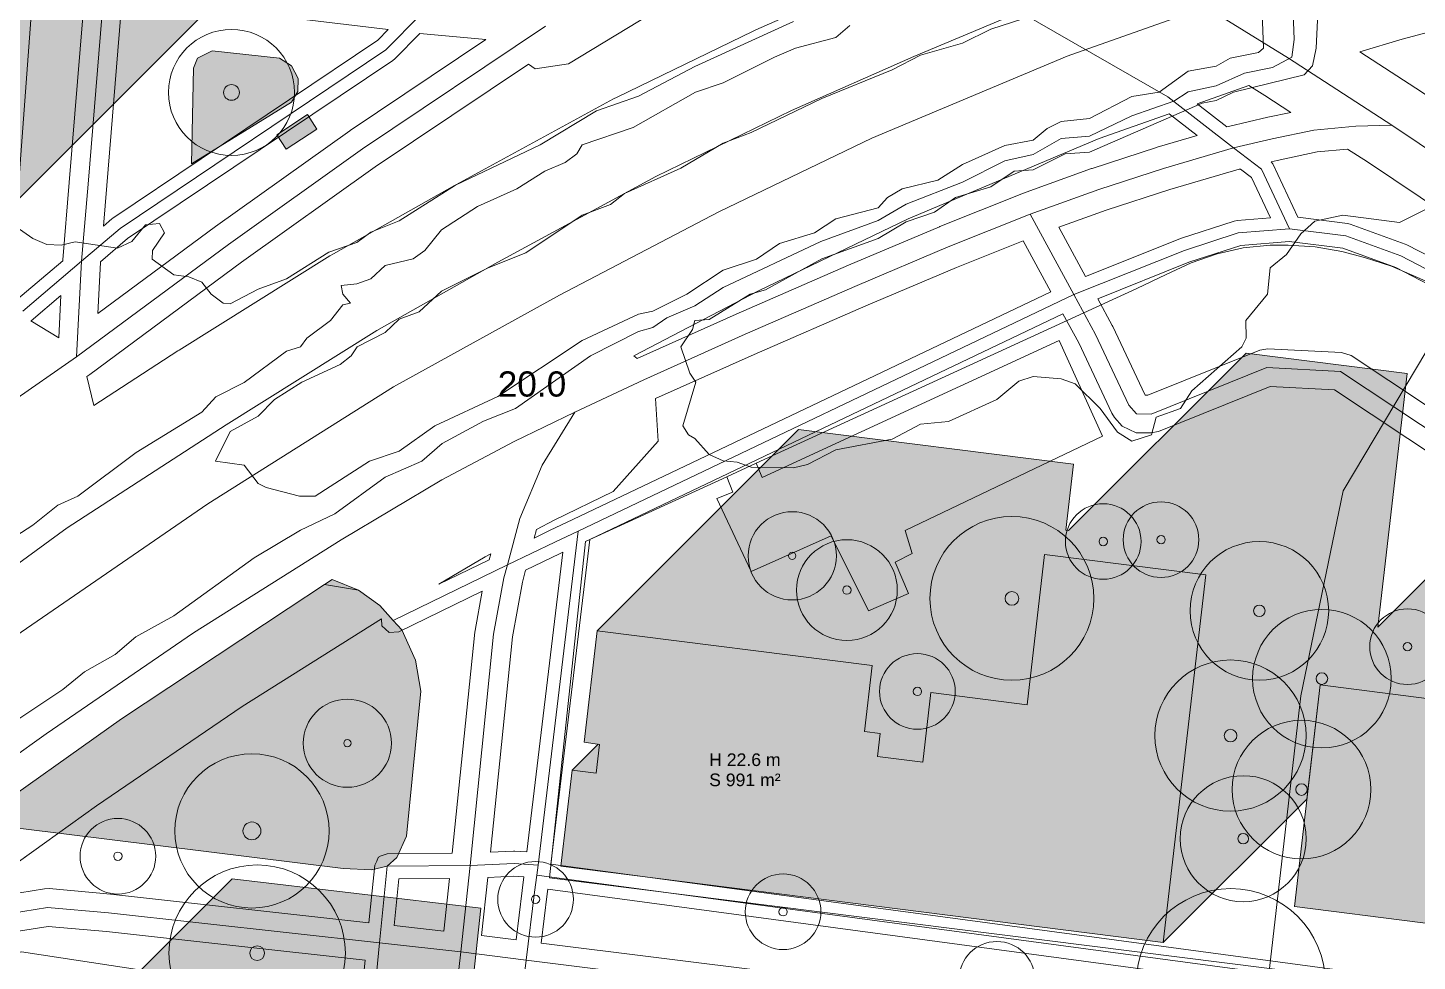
# Model space of a CAD drawing. Header units: metres. Extents: x -8 to 1190, y -11 to 1223.
# Drawn here: x 243.8 to 354, y 772.1 to 846.2 of the extents above; entities that cross this region are included whole.
import ezdxf

# ---------------------------------------------------------------- set-up
doc = ezdxf.new("R2010")
doc.units = ezdxf.units.M
doc.header["$MEASUREMENT"] = 0
for name, color, linetype, lineweight, true_color in [('TPX_BUILDING_AREAS_TEXT', 7, 'CONTINUOUS', 0, 0x000000), ('TPX_BUILDING_HEIGHTS_TEXT', 7, 'CONTINUOUS', 0, 0x000000), ('TPX_BUILDINGS', 7, 'CONTINUOUS', 0, 0x000000), ('TPX_BUILDINGS_HATCH', 7, 'CONTINUOUS', 0, 0xf0f0f0), ('TPX_BUILDINGS_SHADOWS_HATCH', 7, 'CONTINUOUS', 0, 0x000000), ('TPX_BUILDINGS_SHADOWS_OUTLINES', 7, 'CONTINUOUS', 0, 0x000000), ('TPX_CADASTRES', 7, 'CONTINUOUS', 0, 0x646464), ('TPX_CONTOUR_LINES_5M', 7, 'CONTINUOUS', 0, 0x969696), ('TPX_CONTOUR_LINES_5M_TEXT', 7, 'CONTINUOUS', 0, 0x000000), ('TPX_ROADS_AXES', 7, 'CONTINUOUS', 0, 0x323232), ('TPX_ROADS_CONTOURS', 7, 'CONTINUOUS', 0, 0x646464), ('TPX_VEGETATION_GREEN_SPACES', 7, 'CONTINUOUS', 0, 0x58ba48), ('TPX_VEGETATION_GREEN_SPACES_HATCH', 7, 'CONTINUOUS', 0, 0x58ba48), ('TPX_VEGETATION_TREES_INDIVIDUAL', 7, 'CONTINUOUS', 0, 0x136734)]:
    doc.layers.add(name, color=color, linetype=linetype, lineweight=lineweight, true_color=true_color)
doc.styles.add('TPX_TEXTE', font='arial.ttf')

# ---------------------------------------------------------------- blocks, each defined once
blk = doc.blocks.new('TREETR006_CR070')
at = {"layer": 'TPX_VEGETATION_TREES_INDIVIDUAL'}
for radius in [7, 0.5833333333333334]:
    blk.add_circle((0, 0, 0.0361), radius, dxfattribs=at)
blk = doc.blocks.new('TREETR003_CR030')
at = {"layer": 'TPX_VEGETATION_TREES_INDIVIDUAL'}
for radius in [3, 0.3333333333333333]:
    blk.add_circle((0, 0, 0.0361), radius, dxfattribs=at)
blk = doc.blocks.new('TREETR005_CR065')
at = {"layer": 'TPX_VEGETATION_TREES_INDIVIDUAL'}
for radius in [6.5, 0.5416666666666666]:
    blk.add_circle((0, 0, 0.0361), radius, dxfattribs=at)
blk = doc.blocks.new('TREETR003_CR035')
at = {"layer": 'TPX_VEGETATION_TREES_INDIVIDUAL'}
for radius in [3.5, 0.2916666666666667]:
    blk.add_circle((0, 0, 0.0361), radius, dxfattribs=at)
blk = doc.blocks.new('TREETR005_CR060')
at = {"layer": 'TPX_VEGETATION_TREES_INDIVIDUAL'}
for radius in [6, 0.5]:
    blk.add_circle((0, 0, 0.0361), radius, dxfattribs=at)
blk = doc.blocks.new('TREETR005_CR055')
at = {"layer": 'TPX_VEGETATION_TREES_INDIVIDUAL'}
for radius in [5.5, 0.4583333333333333]:
    blk.add_circle((0, 0, 0.0361), radius, dxfattribs=at)
blk = doc.blocks.new('TREETR006_CR075')
at = {"layer": 'TPX_VEGETATION_TREES_INDIVIDUAL'}
for radius in [7.5, 0.625]:
    blk.add_circle((0, 0, 0.0361), radius, dxfattribs=at)
blk = doc.blocks.new('TREETR003_CR040')
at = {"layer": 'TPX_VEGETATION_TREES_INDIVIDUAL'}
for radius in [4, 0.3333333333333333]:
    blk.add_circle((0, 0, 0.0361), radius, dxfattribs=at)
blk = doc.blocks.new('TREETR006_CR050')
at = {"layer": 'TPX_VEGETATION_TREES_INDIVIDUAL'}
for radius in [5, 0.625]:
    blk.add_circle((0, 0, 0.0361), radius, dxfattribs=at)
blk = doc.blocks.new('TREETR007_CR061')
at = {"layer": 'TPX_VEGETATION_TREES_INDIVIDUAL'}
for radius in [6.12, 0.7083333333333334]:
    blk.add_circle((0, 0, 0.0361), radius, dxfattribs=at)
blk = doc.blocks.new('TREETR004_CR050')
at = {"layer": 'TPX_VEGETATION_TREES_INDIVIDUAL'}
for radius in [5, 0.4166666666666667]:
    blk.add_circle((0, 0, 0.0361), radius, dxfattribs=at)

msp = doc.modelspace()

# ---------------------------------------------------------------- hatches: boundary and pattern name
at = {"layer": 'TPX_BUILDINGS_HATCH'}
msp.add_hatch(color=256, dxfattribs=at).paths.add_polyline_path([(286.9523906223476, 787.2898888266645), (286.0657195560634, 779.6586956656538), (333.84852404519916, 773.5964941657148), (337.22061724588275, 802.7798552191816), (324.43200869485736, 804.4015392935835), (323.04305167123675, 792.4747872031294), (315.40945525094867, 793.4479355490766), (314.7692346088588, 787.9116148627363), (311.1730422489345, 788.3754162467085), (311.3832873813808, 790.1855892813765), (310.14120669290423, 790.3414749777876), (310.74782175943255, 795.5821909583174), (288.9402083866298, 798.3567137396894), (287.91308207437396, 789.495655504521), (289.13069338724017, 789.3339962637983), (288.8683013431728, 787.0512423194014), (286.9523906223476, 787.2898888266645)])
h = msp.add_hatch(color=256, dxfattribs=at)
h.paths.add_polyline_path([(346.29689497873187, 794.0458845770918), (344.25010676309466, 776.4750771201216), (374.17300410196185, 772.657050577458), (374.37073512002826, 774.3376984274946), (385.00528521463275, 772.9790949500166), (384.3082656376064, 767.0266117728315), (411.47109408304095, 763.5589613593183), (414.2316064350307, 787.3394093192182), (394.65975088998675, 799.3978752768598), (388.4439286701381, 787.4950470603071), (383.70110411569476, 787.5273203528486), (383.9319934360683, 789.4689459479414), (381.7054013721645, 791.9012217200361), (380.34901804849505, 790.7528452551924), (379.13140101358294, 790.914489237126), (377.5510920993984, 790.0585236228071), (364.42167181894183, 791.7378678000532), (346.29689497873187, 794.0458845770918)])
h.paths.add_polyline_path([(391.87686057016253, 779.5821489966474), (397.1458367817104, 788.4539417899214), (403.45194716379046, 784.5671925223432), (398.80062575265765, 776.7271036780439), (396.321264218539, 778.2597441351973), (391.87686057016253, 779.5821489966474)], flags=16)
at = {"layer": 'TPX_BUILDINGS_SHADOWS_HATCH'}
for points in [[(100.23947997018695, 886.5810980475508), (88.12349600717425, 874.4651140845381), (126.63003344461322, 868.9994215643965), (125.15229124948382, 854.8194603598677), (142.61119170114398, 852.8142876303755), (143.29143137857318, 859.3495936072432), (142.035637807101, 859.4907574332319), (142.55853648111224, 864.5391039527021), (241.80190558359027, 853.1312241232954), (240.52173514291644, 840.8159060156904), (241.6801108829677, 840.6863064444624), (240.65896410867572, 830.8140453970991), (239.4898490421474, 830.9526028311811), (239.27905554696918, 828.8891701376997), (270.1796111576259, 859.7897257483564), (270.24161715433, 860.3966984427534), (271.55951971933246, 861.7146010077558), (272.5806760303676, 871.5868630087934), (271.4222907535732, 871.7164635336958), (272.0081185810268, 877.3521237052046), (272.83446783944964, 879.3212160742842), (272.24256606027484, 879.607505289372), (272.70247073099017, 884.0317806876265), (265.0219716541469, 884.9146437323652), (247.57114882394671, 893.6138691580854), (249.6039275638759, 899.3819660819136), (248.0981139652431, 900.0685982382856), (253.95739455148578, 920.2525915778242), (248.82803721353412, 922.4722084677778), (242.1466044895351, 924.5559906638227), (231.178517293185, 926.9488968527876), (227.199531506747, 923.9664778388105), (224.79775900766253, 924.1480984366499), (216.14360136911273, 927.9530596411787), (217.01935763284564, 930.0379995978437), (206.1253118030727, 932.414751497563), (209.04963202401996, 935.3390698111616), (214.3350762836635, 947.9225382483564), (211.83073134347796, 946.0609249747358), (206.0797795765102, 932.3692125952803), (205.83053870126605, 932.4790625250898), (202.7559680454433, 933.149840799626), (177.15871138498187, 907.5525841391645), (216.54934115335345, 898.9587349570356), (223.2307748310268, 896.8749527609907), (228.36013312265277, 894.6553349173628), (239.70443625375628, 889.4824795401655), (261.75328535959125, 878.4911398566328), (268.6625422947109, 875.149295297917), (261.309376668185, 857.6275629675947), (253.55351633951068, 858.571920839604), (229.83703608438373, 861.4833006537519), (214.44466872140765, 863.3772101080976), (172.13460917398334, 868.5785593665205), (176.91823286935687, 905.6872381842695), (172.82435507699847, 906.4363550818525), (173.76116366311908, 912.5177178061567), (150.2360295765102, 917.6492542899214), (146.77121443673968, 914.1844391501509), (170.29634280130267, 909.0529036200605), (168.71443838998675, 898.7837853110395), (147.7845153324306, 902.6222824729048), (144.13378615304828, 898.9715532935224), (168.06702990457416, 894.5921358740889), (166.5918769352138, 885.0386175788008), (163.60545439645648, 885.5860104239546), (154.74515242502093, 876.725708452519), (151.22669596597552, 877.1298069632612), (151.26054186746478, 877.4078335440718), (151.66878504678607, 881.3359541571699), (152.59702010080218, 890.2429632819258), (142.93316073343158, 892.0143227255903), (143.76717276498675, 896.8472418463789), (133.02809615060687, 898.3715672171675), (134.33538527414203, 905.091792551335), (131.91058726236224, 905.590213266667), (129.9934873096645, 905.9821505225264), (130.74740500375628, 909.8570866263472), (128.78482050821185, 910.2573647177778), (127.69194025918841, 911.8983463919722), (122.04817480966449, 912.9283642447554), (124.78275580331683, 926.9784311926924), (127.11921305581927, 939.0134119666182), (114.89784521982074, 941.5170979178511), (98.70510859414935, 925.3243612921797), (110.92646975442767, 922.8206762946211), (108.59002394601703, 910.7856993353926), (123.80285544320941, 908.0092692053877), (124.89573950693011, 906.3682856238447), (126.85831923410296, 905.9680094397627), (125.54663939401507, 899.2262644446455), (127.97142691537738, 898.7278408682905), (126.63651175424457, 891.865546671208), (125.37943262979388, 885.3668188727461), (116.41538710519671, 887.2001204169355), (115.68101973459125, 883.4137634909712), (109.1769599430263, 884.7454437888227), (103.74884314462543, 885.859048334416), (100.23947997018695, 886.5810980475508)], [(304.9208211414516, 814.3373274481855), (288.94021696969867, 798.3567232764326), (310.74782271310687, 795.5822014487348), (310.1412171833217, 790.3414835608564), (311.3832883350551, 790.1855997717939), (311.173052739352, 788.3754257834516), (314.76922507211566, 787.9116263068281), (315.4094447605312, 793.4479374564253), (323.0430421344936, 792.4747996008955), (324.4319991581142, 804.4015402472578), (337.22061819955707, 802.7798657095991), (333.84853548929095, 773.5965075171553), (345.2419766895473, 784.9899477637373), (346.2968844883144, 794.0458864844404), (364.42167277261615, 791.7378782904707), (377.5510892383754, 790.0585341132246), (379.13139624521136, 790.9144987738691), (380.3490142337978, 790.7528557456098), (381.7053946964443, 791.9012293494307), (383.9320001117885, 789.4689535773359), (383.70111555978656, 787.5273308432661), (388.4439219944179, 787.4950575507246), (394.6597413532436, 799.3978809989057), (414.2316112034023, 787.3394179022871), (411.47110457345843, 763.5589718497358), (428.0173921100795, 780.1052603400312), (430.7779044620693, 803.8857082999311), (411.2060489170253, 815.944175211247), (400.3704776279628, 805.1086039221846), (400.47829146310687, 806.0152449286543), (398.25169939920306, 808.447520700749), (396.89531607553363, 807.2991442359053), (395.67769999429584, 807.4607882178389), (394.09739012643695, 806.60482260352), (380.9679698459804, 808.2841677344404), (362.84319300577044, 810.5921835578047), (350.8744229786098, 798.6234144843183), (353.2012300007045, 818.7604689276777), (340.41262240335345, 820.3821530020796), (326.3268279545009, 806.296358553227), (326.121819447726, 806.3220886862837), (326.72843451425433, 811.5628046668135), (304.9208211414516, 814.3373274481855)], [(289.0122174732387, 789.3497156775557), (286.95240015909076, 787.2898983634077), (288.86829276010394, 787.0512547171675), (289.1306819431484, 789.3339876807295), (289.0122174732387, 789.3497156775557)]]:
    msp.add_hatch(color=256, dxfattribs=at).paths.add_polyline_path(points)
h = msp.add_hatch(color=256, dxfattribs=at)
h.paths.add_polyline_path([(210.53753085061908, 733.2451548255049), (203.66770739480853, 726.3753313696943), (211.1421002857387, 725.4565872824751), (219.0602902881801, 724.4813933051191), (218.5569123737514, 719.8979324973188), (219.50412650033832, 719.7875790274702), (219.80796618387103, 722.5518812811933), (222.5925855152309, 722.2073664343916), (222.28875441476703, 719.443053690251), (226.08281035348773, 718.979840723332), (226.96106142923236, 726.793130365666), (230.64140601083636, 726.3376288092695), (229.61577029153705, 717.1777586615644), (233.37721438333392, 716.706855264958), (232.44638152047992, 708.3863472617231), (233.36008353158832, 709.3000492728315), (234.50371165201068, 719.1588282263838), (237.575019787997, 718.7668509162031), (238.20518298074603, 723.7254137671553), (241.6473264209926, 723.2942986167036), (240.55590910837054, 713.8657574332319), (243.73278231546283, 713.4641489661299), (243.9275292865932, 715.1210589087568), (247.22511763498187, 714.7007593787275), (251.48005289956927, 714.1632418311201), (252.31765646860003, 721.3455710089765), (265.0196513645351, 719.7263435996138), (264.0045251362026, 710.9601845419966), (263.2276706211269, 704.286972490605), (273.1271552555263, 714.1864571250044), (273.90400786325336, 720.859666315373), (274.1161403171718, 721.0717987692915), (275.13127798959613, 729.8379606879316), (274.1340541355312, 729.9650864279829), (276.70574755594134, 732.5367788947187), (277.53413958474994, 740.2692923224531), (270.5136632435024, 741.0979971564375), (274.40599436685443, 744.9903273261152), (275.02332301065326, 751.0620731986128), (275.0940341465175, 751.132784334477), (275.65689654275775, 756.3401579535566), (276.18614764139056, 761.2519278205), (276.46899027749896, 761.5347714102827), (277.0223597995937, 766.6363424933515), (278.8608369342983, 768.4748205817305), (279.7042798511684, 776.325956789311), (259.9970206730068, 778.6637892401777), (250.2235736362636, 768.8903431571089), (242.97137923166156, 769.9215778983198), (236.28890509530902, 763.2391056693159), (235.1527308933437, 763.4005417502485), (229.27205367013812, 757.519864527043), (228.5768451206386, 757.6188444769941), (223.32301611825824, 752.3650164282881), (221.72945971414447, 752.588670221623), (220.95225901529193, 751.8114695227705), (217.98131747171283, 752.1974796927534), (216.57898516580462, 751.0613207495771), (204.416816662997, 738.8991522467695), (205.81907458230853, 740.0352511084639), (217.99567122384906, 738.4531683600508), (217.7431973926723, 736.3108429587446), (222.60292239114642, 735.673142877873), (222.12945456430316, 731.7296271002851), (210.53753085061908, 733.2451548255049)])
h.paths.add_polyline_path([(212.87102599069476, 740.8350205100141), (213.27416987344623, 743.9449457800947), (214.72909445688128, 745.5883192694746), (220.20511908456683, 744.8197693503462), (220.40970225259662, 746.3984388983808), (219.87665648385882, 746.468366113957), (220.23500533029437, 749.2570509589277), (222.00074477121234, 751.0427584326826), (227.05186457559466, 750.3236164725386), (227.25600142404437, 751.8676581061445), (226.69591803476214, 751.9427170432173), (227.08955569192767, 754.9468521750532), (228.50591845437884, 756.7537436163984), (234.10897536203265, 755.957623926457), (234.29289336130023, 757.4048418677412), (233.65169520303607, 757.4952950156294), (234.10172743722796, 760.8809570944868), (235.9710149280727, 762.9212278998457), (246.4736957065761, 761.4277891791426), (245.54773516580462, 754.3281798041426), (240.7725762836635, 755.008799997624), (239.91639323160052, 748.4895195639692), (246.5631846897304, 755.1363119757734), (246.5945281498134, 755.3749727881514), (251.9082602970302, 760.6887049353682), (249.3222054950893, 760.9947628653608), (250.16822714731097, 768.8350062048994), (269.8754968158901, 766.4971823371015), (269.0320634357631, 758.646046129521), (268.4786948673427, 753.5444760001265), (267.9494437687099, 748.6327042258345), (267.38658137246966, 743.4253315604292), (266.7692517749965, 737.3535856879316), (254.99099917337298, 738.6815838492475), (248.10432333871722, 731.7949080145918), (246.47834200784564, 731.9985613501631), (239.27924055978656, 724.7994618094526), (237.4646453373134, 725.0266346610151), (238.1898469440639, 731.5032953894697), (237.88548750802875, 731.5439104712568), (238.2076110355556, 734.2214903510176), (234.80995650216937, 734.6420149481855), (229.3288678638637, 729.1609272635542), (228.89332289621234, 729.2148146308027), (229.0220822803676, 730.363102403935), (229.5254697315395, 734.9465632117353), (225.80464262887836, 735.4048161185347), (234.29167933389544, 743.8918518698774), (234.3557338230312, 744.4253563559614), (238.60774798318744, 748.6773695624433), (233.75881762430072, 749.3735012686811), (232.92887396737933, 742.9984965003096), (226.54940409585834, 743.9107107794844), (225.741448353976, 737.7710346854292), (213.22584814950824, 739.5493244803511), (213.37961287423968, 740.7593121207319), (212.87102599069476, 740.8350205100141)], flags=16)
h.paths.add_polyline_path([(245.59828658029437, 722.384779421147), (246.42669386789203, 730.1172899878584), (251.37101359292865, 729.5225748694502), (252.0179652683437, 735.5782761252485), (265.80928606912494, 733.9397463477217), (265.1597814075649, 727.894934145268), (264.3313893787563, 720.1624207175337), (245.59828658029437, 722.384779421147)], flags=16)
at = {"layer": 'TPX_VEGETATION_GREEN_SPACES_HATCH'}
for points in [[(256.9232978336513, 843.0033840811811), (256.7581548206508, 835.4157585776411), (264.6891326420009, 840.3007845557295), (265.1959723941982, 841.1452498114668), (265.2148894779384, 842.1968598044477), (264.70456309244037, 843.192716089543), (263.7365235798061, 843.7929625189863), (258.40725703164935, 844.3774428046308), (257.23696799203753, 843.7907910025679), (256.9232978336513, 843.0033840811811)], [(265.9720448963344, 839.314500299748), (263.54200453683734, 837.7173514044844), (264.2754582874477, 836.5784887946211), (266.7080697529018, 838.1647371924482), (265.9720448963344, 839.314500299748)], [(251.21905894204974, 791.3606075919233), (239.56394286081195, 783.1004109061323), (268.78715033456683, 779.4737524664961), (271.03275771066546, 779.3703808463179), (272.29134268686175, 779.6556524909101), (273.0590819828212, 780.3430027640425), (273.8126716129482, 782.0396446860395), (274.9525823108852, 793.5624289191328), (274.5287379734218, 796.0170712149702), (273.44559855386615, 798.4198126471601), (272.76132960245013, 799.1675238288008), (271.69224448129535, 800.3423151648603), (270.01413245126605, 801.5806240714155), (267.92422480508685, 802.4111380255781), (267.31199068948627, 802.0136141455732), (264.4255542270839, 800.1247324622236), (251.21905894204974, 791.3606075919233)], [(251.21905894204974, 791.3606075919233), (239.56394286081195, 783.1004109061323), (268.78715033456683, 779.4737524664961), (271.03275771066546, 779.3703808463179), (272.29134268686175, 779.6556524909101), (273.0590819828212, 780.3430027640425), (273.8126716129482, 782.0396446860395), (274.9525823108852, 793.5624289191328), (274.5287379734218, 796.0170712149702), (273.44559855386615, 798.4198126471601), (272.76132960245013, 799.1675238288008), (271.69224448129535, 800.3423151648603), (270.01413245126605, 801.5806240714155), (267.31199068948627, 802.0136141455732), (264.4255542270839, 800.1247324622236), (251.21905894204974, 791.3606075919233)]]:
    msp.add_hatch(color=256, dxfattribs=at).paths.add_polyline_path(points)

# ---------------------------------------------------------------- linework, layer by layer
at = {"layer": 'TPX_BUILDINGS', "elevation": 0.042100000000000005}
for points in [[(286.9523906223476, 787.2898888266645), (286.0657195560634, 779.6586956656538), (333.84852404519916, 773.5964941657148), (337.22061724588275, 802.7798552191816), (324.43200869485736, 804.4015392935835), (323.04305167123675, 792.4747872031294), (315.40945525094867, 793.4479355490766), (314.7692346088588, 787.9116148627363), (311.1730422489345, 788.3754162467085), (311.3832873813808, 790.1855892813765), (310.14120669290423, 790.3414749777876), (310.74782175943255, 795.5821909583174), (288.9402083866298, 798.3567137396894), (287.91308207437396, 789.495655504521), (289.13069338724017, 789.3339962637983), (288.8683013431728, 787.0512423194014)], [(346.29689497873187, 794.0458845770918), (344.25010676309466, 776.4750771201216), (374.17300410196185, 772.657050577458), (374.37073512002826, 774.3376984274946), (385.00528521463275, 772.9790949500166), (384.3082656376064, 767.0266117728315), (411.47109408304095, 763.5589613593183), (414.2316064350307, 787.3394093192182), (394.65975088998675, 799.3978752768598), (388.4439286701381, 787.4950470603071), (383.70110411569476, 787.5273203528486), (383.9319934360683, 789.4689459479414), (381.7054013721645, 791.9012217200361), (380.34901804849505, 790.7528452551924), (379.13140101358294, 790.914489237126), (377.5510920993984, 790.0585236228071), (364.42167181894183, 791.7378678000532)]]:
    msp.add_lwpolyline(points, close=True, dxfattribs=at)
at = {"layer": 'TPX_BUILDINGS_SHADOWS_OUTLINES', "elevation": 0.0391}
for points in [[(239.27905554696918, 828.8891701376997), (270.1796111576259, 859.7897257483564), (270.24161715433, 860.3966984427534), (271.55951971933246, 861.7146010077558), (272.5806760303676, 871.5868630087934), (271.4222907535732, 871.7164635336958), (272.0081185810268, 877.3521237052046), (272.83446783944964, 879.3212160742842), (272.24256606027484, 879.607505289372), (272.70247073099017, 884.0317806876265), (265.0219716541469, 884.9146437323652), (247.57114882394671, 893.6138691580854), (249.6039275638759, 899.3819660819136), (248.0981139652431, 900.0685982382856), (253.95739455148578, 920.2525915778242), (248.82803721353412, 922.4722084677778), (242.1466044895351, 924.5559906638227)], [(362.84319300577044, 810.5921835578047), (350.8744229786098, 798.6234144843183), (353.2012300007045, 818.7604689276777), (340.41262240335345, 820.3821530020796), (326.3268279545009, 806.296358553227), (326.121819447726, 806.3220886862837), (326.72843451425433, 811.5628046668135), (304.9208211414516, 814.3373274481855), (288.94021696969867, 798.3567232764326), (310.74782271310687, 795.5822014487348), (310.1412171833217, 790.3414835608564), (311.3832883350551, 790.1855997717939), (311.173052739352, 788.3754257834516), (314.76922507211566, 787.9116263068281), (315.4094447605312, 793.4479374564253), (323.0430421344936, 792.4747996008955), (324.4319991581142, 804.4015402472578), (337.22061819955707, 802.7798657095991), (333.84853548929095, 773.5965075171553), (345.2419766895473, 784.9899477637373), (346.2968844883144, 794.0458864844404), (364.42167277261615, 791.7378782904707)], [(278.8608369342983, 768.4748205817305), (279.7042798511684, 776.325956789311), (259.9970206730068, 778.6637892401777), (250.2235736362636, 768.8903431571089)]]:
    msp.add_lwpolyline(points, dxfattribs=at)
msp.add_lwpolyline([(289.0122174732387, 789.3497156775557), (286.95240015909076, 787.2898983634077), (288.86829276010394, 787.0512547171675), (289.1306819431484, 789.3339876807295)], close=True, dxfattribs=at)
at = {"layer": 'TPX_CADASTRES', "elevation": 0.024099999999999996}
msp.add_lwpolyline([(355.0446938984096, 825.9406542456709), (351.94786639139056, 827.2755617774092), (349.8174390308559, 827.9822001135908), (348.02215952798724, 828.4453501380049), (345.89927668496966, 828.8151135123335), (343.7529277317226, 828.9683279669844), (342.31824965402484, 828.9481577551924), (340.18006129190326, 828.737240282353), (338.12692637369037, 828.2545332587324), (336.07407946512103, 827.548594919499), (334.0711125843227, 826.6262716925703), (331.7400063984096, 825.5230879462324), (317.52961153909564, 818.9913582480513), (301.56712336465716, 811.6542677558027), (302.02970976755023, 810.5049395239912), (325.58853716775775, 821.3794130957685), (329.02279467508197, 813.7829918540083), (313.36503882333636, 806.3037485755049), (313.93878073617816, 804.4765057242475), (312.5832547657192, 803.7810883200727), (313.6419076435268, 801.3043751395307), (310.45755476877093, 799.9433741248213), (307.5012015812099, 805.8836197531782), (301.15761084482074, 803.0589956915937), (298.4296464435756, 808.8367142356001), (299.6963119022548, 809.3434538519941), (299.2307939045131, 810.5803084052168), (288.00734991952777, 805.4214787161909), (285.16870303079486, 778.73457285529), (342.2896241657436, 771.5424074805342), (344.74972338601947, 793.1861881888472), (348.1284751407802, 809.4623284018598), (357.21462531015277, 824.7144837058149)], dxfattribs=at)
for points in [[(344.74972338601947, 793.1861881888472), (342.2896241657436, 771.5424074805342), (412.34994788095355, 762.7208695090376), (415.1844510547817, 787.6594481146894), (357.21462531015277, 824.7144837058149), (348.1284751407802, 809.4623284018598)], [(299.6963119022548, 809.3434538519941), (298.4296464435756, 808.8367142356001), (301.15761084482074, 803.0589956915937), (307.5012015812099, 805.8836197531782), (310.45755476877093, 799.9433741248213), (313.6419076435268, 801.3043751395307), (312.5832547657192, 803.7810883200727), (313.93878073617816, 804.4765057242475), (313.36503882333636, 806.3037485755049), (329.02279467508197, 813.7829918540083), (325.58853716775775, 821.3794130957685), (302.02970976755023, 810.5049395239912), (301.56712336465716, 811.6542677558027), (299.2307939045131, 810.5803084052168)]]:
    msp.add_lwpolyline(points, close=True, dxfattribs=at)
at = {"layer": 'TPX_CONTOUR_LINES_5M', "elevation": 0.04810000000000001}
for points in [[(240.82462728093378, 789.8743119142018), (246.56883943243884, 793.6882440308109), (248.2745512172114, 795.0825141128153), (250.70880803349428, 796.476784194354), (252.34829868143424, 797.8710542758927), (255.35233101481572, 799.5371905509382), (261.7464548598509, 804.145269643981), (265.40997206117027, 806.3436470590532), (268.12379994243383, 807.6309448480606), (272.1150660922285, 810.5316860126331), (275.0372098495718, 811.813755093608), (276.6506646471098, 813.2080251751468), (279.9376757950522, 814.9808161589317), (282.4666344311554, 815.9965653386898), (288.41763756773435, 820.1793755837716), (292.2303481854033, 822.0919680390507), (293.3478638571687, 822.4213045933284), (294.46537952893414, 823.1746598351747), (296.70041087269783, 824.1418646345846), (298.9354422164615, 825.5887142582797), (306.6852857598569, 829.242131115403), (311.22811460657977, 830.9192411466502), (313.46314595034346, 832.2023823242635), (317.933208637638, 833.9640236897394), (321.28575565316714, 835.6449991720729), (323.520786996698, 836.1601141365245), (325.7558183404617, 837.4132637558505), (327.99084968399256, 837.5975393461995), (331.3433966995217, 839.2277128933929), (334.6959437150508, 840.3966905996203), (335.8134593870491, 841.1165387011133), (338.04849073057994, 841.5961665324867), (340.28352207434364, 842.6009237435646), (342.5185534178745, 843.0593703542836), (344.0432296951767, 843.8819669736549), (344.2253921525553, 845.2762370551936), (344.14831378730014, 847.3676421777345)], [(304.5230205755215, 846.7215374871157), (296.70041087269783, 843.1272746706381), (292.2303481854033, 840.7884222897701), (288.87780116987415, 839.6121266139671), (284.417505443329, 836.9106165650301), (277.70264445152134, 833.7081072190776), (273.23258176399395, 830.8965127756819), (270.9975504204631, 829.999610600993), (269.88003474869765, 829.1624136934988), (267.64500340493396, 828.3875839756802), (264.29245638940483, 826.2837639423087), (262.05742504564114, 825.4658199059777), (259.8223937021103, 824.3056118660606), (259.2795880297199, 824.3621858293191), (258.33528849552386, 825.0593208698556), (257.5873623583466, 826.0294028036296), (256.5425925264135, 826.45359095186), (255.35233101481572, 826.5908416518942), (253.6484383768402, 827.8478610333987), (253.67570488294587, 828.5449960744008), (254.62696067639627, 829.9392661559395), (254.23481534281746, 830.6723216846585), (253.11729967105202, 830.5767970886081), (252.01889418857172, 829.242131115403), (250.88226832728833, 828.7128747822717), (247.5297213117592, 829.2217394928448), (246.41220563999377, 828.9635241567157), (245.29468996822834, 829.0140277841128), (244.17717429623008, 829.4920062110759), (241.51200284366496, 831.3335362379439)], [(323.520786996698, 847.1880732304417), (320.1682399811689, 846.1014040177688), (317.933208637638, 844.9903926728293), (314.5806616221089, 844.0244882712141), (312.3456302783452, 842.8714586412534), (306.7580519192852, 840.6084942254238), (301.1704735599924, 837.8896280811168), (298.9354422164615, 837.041645356454), (295.5828952009324, 835.0717820227146), (291.112832513405, 833.0453503942117), (289.9953168416396, 832.1797363287769), (287.7602854978759, 831.3390038507059), (283.2902228105813, 828.3406157339923), (280.2843683366664, 827.1507259928621), (276.5851287795231, 825.3138011614792), (274.8140153058339, 823.6650507883169), (273.23258176399395, 823.0729757258669), (272.1150660922285, 822.0277961697429), (269.91344383428805, 820.8765106247738), (269.4369168081321, 820.1793755837716), (268.5621977120172, 819.4822405432351), (265.5221092454158, 818.0879704612307), (263.34899067203514, 816.693700379692), (262.05742504564114, 815.3857522336766), (259.8223937021103, 814.1671561333351), (258.6604717534501, 811.813755093608), (260.9399093738757, 811.4889872465283), (262.05742504564114, 810.030243461486), (262.6730247901287, 809.7223499710672), (265.33531934116036, 809.025214930065), (266.5773416245356, 809.025214930065), (270.8738351818174, 811.813755093608), (273.23258176399395, 812.604507880751), (276.06379046756774, 814.6022952571511), (281.05519146705046, 816.9365205997601), (287.7602854978759, 821.3892233404331), (292.2303481854033, 823.4757460914552), (293.3478638571687, 823.7094055470079), (296.0492417814676, 825.0593208698556), (298.9354422164615, 826.9767834432423), (301.5842120181769, 827.8478610333987), (303.4055049037561, 829.0898358384147), (306.17056526220404, 829.9392661559395), (307.87556759105064, 831.048130015377), (311.22811460657977, 831.9269966604188), (311.9834303196985, 832.7278063194826), (313.1460794734303, 833.4249413604848), (315.9638202050701, 834.122076401487), (317.933208637638, 835.3511637873016), (321.28575565316714, 836.8664933973923), (323.520786996698, 837.2997515355237), (324.63830266869627, 838.2253244491294), (325.7558183404617, 838.7667679544538), (327.99084968399256, 839.0007517118938), (331.3433966995217, 840.7488486659713), (333.5137074319646, 841.0934268101119), (335.8134593870491, 842.7542791282758), (338.04849073057994, 843.1600791108795), (339.1660064025782, 843.7888542641886), (341.40103774610907, 844.2410462480038), (341.7957290627528, 844.5791020141914), (341.6932184814941, 847.3676421777345)], [(354.8112258082256, 831.8551847981289), (352.5761944644619, 830.7443733229302), (348.1061317771673, 831.3341238368303), (345.8711004334036, 830.8727951063775), (344.7535847616382, 829.849505554419), (343.63606908987276, 828.2062967629172), (342.3215711149387, 827.1507259928621), (342.10765033052303, 825.0593208698556), (340.4046813226305, 822.9679157473147), (340.4309408911504, 821.573645665776), (340.0774832800962, 820.8765106247738), (336.11440459731966, 817.3908354202285), (335.2212479370646, 815.9965653386898), (333.29831865476444, 815.2994302976876), (332.9193896795623, 813.9051602161489), (331.3433966995217, 813.4043515492231), (330.22588102775626, 814.1034224890172), (328.8389931325801, 815.9965653386898), (326.87333401222713, 817.9473004960455), (325.7558183404617, 818.3347581797279), (323.520786996698, 818.523109965492), (322.4032713249326, 818.166558986064), (320.6386767080985, 816.693700379692), (316.81569296563976, 814.9622603324242), (314.5806616221089, 814.7403905405663), (312.3456302783452, 813.5700821466744), (307.87556759105064, 812.7097184392624), (305.64053624728695, 811.541896104347), (304.5230205755215, 811.2756295255385), (301.1704735599924, 811.3214413938113), (300.05295788822696, 811.7249122480862), (298.9354422164615, 811.830368838273), (297.81792654446326, 812.3425673153251), (296.70041087269783, 813.6043546488509), (296.18300791294314, 813.9051602161489), (295.7339685088955, 814.6022952571511), (296.7675976550672, 818.0879704612307), (296.2878671612125, 818.7851055022329), (295.5849181150552, 820.8765106247738), (296.51505404524505, 822.2707807063125), (296.67903557419777, 822.9679157473147), (297.81792654446326, 823.0572127336636), (301.07296445639804, 825.0593208698556), (302.2879892317578, 825.4086305308156), (306.7580519192852, 827.8742252280936), (311.22811460657977, 829.4968293425627), (313.46314595034346, 830.8065878474154), (315.6981772938743, 831.5838059140369), (317.38044197531417, 832.7278063194826), (320.1682399811689, 833.579691552557), (322.01853365264833, 834.8192114420235), (323.520786996698, 834.9422315144911), (326.07880999101326, 836.2134815240279), (327.99084968399256, 836.3358612782322), (336.9309750588145, 840.2224507639185), (338.04849073057994, 840.4378687189892), (339.4310398607049, 841.0934268101119), (345.0352701714728, 842.4876968916506), (345.6825852554757, 843.1848319326527), (345.9806964325253, 844.5791020141914), (346.12364035472274, 847.3676421777345)], [(308.99308326281607, 846.3975473339669), (307.87556759105064, 845.4362053391524), (304.68035740894265, 844.5791020141914), (303.0166708610486, 843.8819669736549), (298.9354422164615, 841.8411539550871), (296.7324270394165, 841.0934268101119), (291.806913733948, 838.3048866465688), (287.7602854978759, 836.9108163374476), (287.3257340346463, 836.2134815240279), (286.3954953085631, 835.5163464830257), (284.7877805251628, 834.8192114420235), (282.57051863870583, 833.4249413604848), (279.443006467307, 832.0306712789461), (276.5851287795231, 830.174780506175), (275.2779041621834, 828.5449960744008), (274.3500974359922, 827.8783921049908), (272.1150660922285, 827.3546227626503), (270.9975504204631, 826.2856658766977), (269.88003474869765, 825.885927756317), (268.648349882802, 825.7564559108578), (268.7625190766994, 825.0549586052075), (269.37582600628957, 824.3621858293191), (268.7625190766994, 824.214828632772), (267.7960617034696, 822.9679157473147), (265.92030521132983, 821.573645665776), (265.4220207578037, 820.8765106247738), (264.29245638940483, 820.5529014528729), (260.9399093738757, 818.0537521410733), (258.704878030112, 816.9113066704012), (257.5873623583466, 815.7024160483852), (252.38384259562008, 812.5108901341446), (247.74668043269776, 809.025214930065), (246.14820872317068, 808.3280798890628), (244.17717429623008, 806.7225586199202), (241.94214295269921, 805.2707224921323)]]:
    msp.add_lwpolyline(points, dxfattribs=at)
at = {"layer": 'TPX_ROADS_AXES', "elevation": 0.030099999999999995}
for points in [[(243.38389391824603, 823.7122769034468), (248.04517359659076, 827.6766895926557), (251.09243674203753, 830.2709040320478), (272.1824130527675, 844.4497151053511), (274.94519133493304, 847.2645373023115), (278.18545050546527, 850.5371689475141), (279.71764178201556, 852.2908339179121), (280.5132350437343, 853.8823122656904), (281.57326025888324, 873.3377051032148), (281.8177422992885, 875.9154209769331), (282.7185573093593, 880.6386427558027), (283.36295695230365, 883.9665712988935), (283.563095998019, 889.2149967825972), (283.69830794259906, 893.2053408301435), (283.9723567478359, 897.6656946814619), (284.17135806009173, 900.2902226126753)], [(232.21202654764056, 897.0135073340498), (281.57326025888324, 873.3377051032148), (284.68606467172503, 871.7472843802534), (289.1034898273647, 868.7499394095503), (291.39566607400775, 867.2076592124067), (300.2386855594814, 861.2149014151655), (304.55142874643207, 858.2964415228926), (308.82126803323627, 855.4138941443525), (314.9063815586269, 851.843215433415), (334.2110070697963, 840.7342323935591), (339.41432566568255, 836.6679491675459), (341.6450824253261, 834.9846157706343), (343.8612288944423, 830.259945360478)], [(207.7906121723354, 770.9249491370283), (218.81291575357318, 779.7147946036421), (230.29874987527728, 788.5103954947554), (243.24129958078265, 798.2478842413984), (258.0622472278774, 808.4168247855268), (272.79864878579974, 817.7028278983198), (285.9482058994472, 824.9921698248945), (298.59826750680804, 831.5883955634199), (310.7264966480434, 837.4402060187422), (326.23761935159564, 843.9516796744429), (338.6562003605068, 848.3530630744062), (350.86501021310687, 852.0375857031904), (362.16318602487445, 855.0931267417036), (387.95872301980853, 860.8540062583052), (398.4582223407924, 863.1343931830488), (416.31960005685687, 866.5065006888472), (428.12969107553363, 868.2674803412519), (436.4589194767177, 869.1270441687666), (451.3686618320644, 870.5949024832807), (465.02063078805804, 871.6280789053999), (478.229262303561, 872.7523493445478)], [(313.0720595829189, 863.0904287970625), (325.0789823047817, 855.4733023322187), (330.3645743839443, 852.1168465293013), (331.2948550693691, 851.5307173407637), (343.7773293964565, 843.7956070578657), (351.9867562763393, 838.4819960272871)], [(357.4062833301723, 858.2520374930464), (350.06201929971576, 856.2094463980757), (340.56540198251605, 853.5097126639448), (330.6376637928188, 850.3746199286543), (320.94580740854144, 846.8233713782392), (314.0595645420253, 843.9337296164595), (304.37166590616107, 839.6354717887007), (293.59315771982074, 834.4126391089521), (281.06232733651996, 827.6028866446577), (271.4601754657924, 822.1741823828779), (259.5007295124233, 814.6937069571577), (246.88983530923724, 806.5072998679243), (231.8251409046352, 795.5099310553633), (218.66325659677386, 785.7897896445356), (207.47828955575824, 776.9961084998213), (199.099979352206, 770.2105736411177)], [(249.90760416910052, 850.3016161597334), (248.56292719766498, 833.8055023825727), (248.04517359659076, 827.6766895926557), (247.6525401584804, 820.1044678366743)], [(284.8479966633022, 846.3431601203047), (270.33079523965716, 836.602492777165), (259.6954507343471, 829.0199846900068), (247.6525401584804, 820.1044678366743)], [(287.16783518716693, 815.694310633), (292.63799853250384, 818.2730135596357), (300.68002600595355, 821.8839525855146), (309.5655631534755, 825.7513451254927), (316.7819623462856, 828.8108906424604), (323.28781409189105, 831.4152092612348), (328.7473954670131, 833.381566492375), (333.8643331043422, 835.0484919226728), (339.41432566568255, 836.6679491675459), (342.49724669381976, 837.3949446356855), (345.793902348727, 838.0917944586836), (349.13717837259173, 838.4083943045698), (351.9867562763393, 838.4819960272871)], [(351.9867562763393, 838.4819960272871), (393.1074323169887, 810.8727039969526), (415.24876875802875, 796.2787184393965), (423.5886907093227, 790.7772917426191)], [(323.28781409189105, 831.4152092612348), (326.76469130441546, 825.0316128409468), (328.48318571969867, 821.8696331656538), (331.1217212192714, 816.2664551413618), (331.72532458230853, 815.5687689459883), (332.9013614170253, 815.546906915959), (342.0692471973598, 819.2392677939497), (347.9171590320766, 818.9382404959761), (362.8088073246181, 809.0555672324263), (375.7235335819423, 801.203777757939), (380.63783640787005, 798.691866365727), (382.65410036966205, 798.2467636740766), (385.04041857644916, 798.9706015265547), (386.8990506641567, 802.29720541602), (388.97148985788226, 804.753654924687), (393.1074323169887, 810.8727039969526)], [(282.92170901224017, 768.8945955908857), (283.321903180331, 772.1994576132856), (283.9848393909633, 777.603041139897), (284.1566905491054, 778.9553789771162), (284.2536124698818, 779.7492127097212), (287.43712420389056, 806.2644114173017), (326.76469130441546, 825.0316128409468), (335.52902502939105, 828.5367483771406), (339.7912816517055, 829.9215817130171), (343.8612288944423, 830.259945360478), (348.32609267160296, 829.6903137839399), (352.70467753335834, 828.0992149985395), (356.72466177865863, 826.0208029425703), (388.97148985788226, 804.753654924687), (414.1083440296352, 790.1986469901167), (415.41255183145404, 788.7571148551069), (416.0087108127773, 787.6894468939863), (416.2747306339443, 786.4518665946089)], [(247.6525401584804, 820.1044678366743), (242.33596129342914, 816.3997921622358)], [(158.44743723794818, 725.1486658728682), (166.3720054142177, 729.7328581488691), (173.76484579965472, 734.4908699668013), (182.2007045261562, 740.2658018744551), (189.25685877725482, 745.6118569052778), (201.54433054849505, 755.8276800788008), (209.31140704080462, 762.5036101019941), (220.76371188089252, 772.0622610724531), (233.68618388101459, 781.921569315251), (245.22198195382953, 790.1766352332197), (256.9336318485439, 798.1970181143843), (268.6342458240688, 805.5704207099043), (276.6287240497768, 810.332340685185), (282.3703555576503, 813.3662914908491), (287.16783518716693, 815.694310633)], [(278.1209582798183, 772.8602242148481), (278.8566417209804, 779.707847086247), (280.7296485416591, 798.0891537345015), (281.54582304880023, 802.5507645285688), (281.82182593271136, 803.5709404624067), (282.8179339878261, 807.2694801962934), (284.5851382724941, 811.4950632727705), (287.16783518716693, 815.694310633)], [(287.43712420389056, 806.2644114173017), (285.5855416767299, 805.3905253089033), (281.82182593271136, 803.5709404624067), (272.76132960245013, 799.1675238288008)], [(262.8827018253505, 701.6970629370771), (263.82246489450336, 703.1154017127119), (271.0228557102382, 767.6192516959272), (271.2743358127773, 769.4736656821333), (271.68475718423724, 773.5749306357466), (272.29134268686175, 779.6556524909101)], [(284.2536124698818, 779.7492127097212), (282.34966368600726, 779.864102808293), (278.8566417209804, 779.707847086247), (272.29134268686175, 779.6556524909101)], [(411.8334655277431, 761.8032650626265), (284.1566905491054, 778.9553789771162)], [(192.584279011935, 706.0870060599409), (193.29751772806048, 712.4460100806318), (196.29660696908832, 735.5460219061933), (197.58648486062884, 739.5324434912764), (200.18937392160296, 743.6098284400068), (203.35364050790668, 746.6573652899824), (237.47169203683734, 773.8271174109541), (241.3912810795009, 775.752473322209), (245.33776945993304, 776.3953747428022), (250.17568774148822, 775.9596800482832), (271.68475718423724, 773.5749306357466), (278.1209582798183, 772.8602242148481)], [(269.492783498019, 696.1558155692182), (270.2723025791347, 703.0367836630903), (277.4388455860317, 766.8077196753584), (278.1209582798183, 772.8602242148481)], [(278.1209582798183, 772.8602242148481), (283.321903180331, 772.1994576132856), (405.2502126209438, 756.9712500250898), (411.24479956552386, 756.2675718939863), (419.57631964609027, 755.1829142249189)]]:
    msp.add_lwpolyline(points, dxfattribs=at)
at = {"layer": 'TPX_ROADS_CONTOURS', "elevation": 0.027099999999999996}
for points in [[(242.35732895554975, 824.3263967735693), (244.56172043504193, 854.3827312691137), (244.4464030903764, 854.7313097221777), (244.39193875016645, 854.9166010124609), (246.11367184342816, 853.7485845787451), (247.52188641251996, 851.5814817650244), (248.37669140519574, 849.9834306938574), (247.0680661839433, 833.9295747978613), (246.55049759568647, 827.802958319895), (246.54507309617475, 827.7136200172827), (242.83330303849652, 824.5567625267431)], [(249.7867112797685, 830.4726055366918), (250.0579686802812, 833.6836345894262), (251.27588040055707, 848.6246488792822), (272.36779267014936, 846.0661829216406), (271.540025298018, 845.2228220207617), (250.53450352372602, 831.1007898552343), (250.44420201005414, 831.0323446495458)], [(249.33192116441205, 823.5251043541357), (249.54190022172406, 827.5746925575659), (249.54762608231977, 827.6424663765356), (251.69746262254193, 829.4726789696142), (272.7403464955278, 843.6198299629614), (272.8960872334428, 843.7492368919775), (274.87424523057416, 845.7646597130224), (280.11785084428266, 845.2767837746069), (269.35574108781293, 838.0556858284399), (269.3148856800981, 838.0274236900732), (258.679541174788, 830.444915602915), (258.65419155778363, 830.4264972908422)], [(349.4440875691362, 844.2969330055639), (352.79036957444623, 845.3068149788305), (354.8785997075029, 845.8715675575659), (356.0672698658891, 845.0777157051489), (386.00421578111127, 826.2784727318212), (426.21808869065717, 799.5908830864355), (441.47341114701703, 788.9180401070043), (449.3945213002153, 783.3742712242529), (457.0451627415605, 776.9923961861059), (449.8167110127397, 776.5807998878881), (448.97731835069135, 777.3031252129003), (448.7987952870317, 777.3618658287451), (448.69757897080854, 777.5202186806127), (425.5919004124589, 793.6473358375952), (425.5159249943681, 793.6988952858374), (417.1760039967485, 799.2003210289404), (395.0460591954179, 813.7867992622778), (353.93776089372113, 841.3877800209448), (353.888546530623, 841.4202259285375)], [(336.54608589829877, 840.1785543663427), (340.63250405015424, 841.6268594963476), (341.90445286454633, 840.8386619789526), (343.9779143971391, 839.4965990288183), (342.1353278798051, 839.1071117622778), (339.0126681965776, 838.3712309105322), (338.898294035811, 838.3403528435156)], [(291.8572908085771, 820.1789015037939), (301.73822266282514, 825.3311966164038), (313.6041417759843, 831.0564439995214), (328.7636113804765, 837.420296500437), (334.31148964585736, 839.3865707619116), (336.5333104771562, 837.6502636177465), (333.3741355580278, 836.7284343941137), (333.3222795170732, 836.7124269707128), (328.20534092606977, 835.0455005867407), (328.1543937367387, 835.0280321342871), (322.69481236161664, 833.0616749031469), (322.6374545735307, 833.0398729545996), (316.13160282792524, 830.4355543358251), (316.09887081803754, 830.4220655662939), (308.88247067155316, 827.3625200493261), (299.9816299122758, 823.4885528786108), (292.1101270359941, 819.9543083412573)], [(342.4141164463945, 835.5773428184912), (342.87908608140424, 835.6869896156713), (346.0582090062089, 836.3589943153784), (348.4722629231401, 836.5875995857641), (350.06023270310834, 835.5597751839086), (389.9021077794023, 808.809098075144), (388.2792411488481, 806.4080970985815), (357.2752195042558, 826.8556001884863), (357.18392998399213, 826.9091013176367), (353.1639447850175, 828.9875124199316), (353.0462089222856, 829.0390852196142), (348.66762501420453, 830.6301840050146), (348.45264774980024, 830.6822736961767), (344.5331187886186, 831.1823309166357), (342.55043369950727, 835.4092787010595)], [(325.56270271958783, 830.3745020134374), (329.31505734147504, 831.7259739143774), (334.380583350081, 833.3761518700048), (339.8605590504594, 834.9751785499975), (339.9648338002153, 834.9997680885717), (340.8449512165971, 834.3356292946264), (342.3451305073686, 831.1373508675024), (339.7084298771806, 830.9181440575048), (339.482275549788, 830.8726423485205), (335.2200198811479, 829.4878080589697), (335.1576896351762, 829.4652469856665), (327.6855607670732, 826.4769056541845)], [(283.95175224961713, 805.7113960487768), (284.13178974809125, 806.3798731071874), (285.53448254289106, 807.12107355427), (290.22384125413373, 809.3966263039038), (293.781893317122, 813.402097533457), (293.58215481461957, 816.7786339027807), (301.38766152085736, 820.2833736641333), (310.2563234013505, 824.1434210045263), (317.448755804915, 827.1928051216528), (322.72840458573774, 829.3062694771215), (324.92999512376264, 825.2641180260107), (287.00844055833295, 807.1678684456274), (285.1587243718095, 806.294862578623)], [(328.647917334456, 824.7077663643286), (335.8695665043779, 827.5959337456152), (339.98985153855756, 828.9346397621557), (343.83913475694135, 829.2546585304663), (348.08915192307904, 828.7124374611303), (352.3026166600175, 827.181340049021), (356.21833187760785, 825.1568372948095), (387.0612235707231, 804.8156011803076), (385.75256973924115, 803.2644603950903), (385.58957630814984, 803.0288322670385), (384.0260434788652, 800.2304008705541), (382.59423882188275, 799.7960937721655), (381.1491437596269, 800.1151073677465), (376.4555001896806, 802.51423055958), (363.6134601277299, 810.321829627268), (348.74658734025434, 820.1880596382543), (347.9942708653398, 820.4362571937963), (342.146359030623, 820.73728449177), (341.50886494340375, 820.6306598884985), (332.62408692063764, 817.0523212654516), (332.4220338505693, 817.0560768349096), (332.390969817061, 817.0919826729223), (329.84025150956586, 822.508675406687), (329.80111843766645, 822.5859125358984)], [(244.0297589940019, 822.9498785240576), (244.03176361741498, 822.9505251152441), (246.4026542347856, 824.9669645531103), (246.2280011815019, 821.5986469490454)], [(276.3943439167924, 802.0450189812109), (280.05726296128705, 804.226840804331), (280.5093675297685, 804.4657381279394), (280.3789630574174, 803.9815510017797)], [(280.47377831162885, 780.7811878426), (282.2158828419633, 797.877831290476), (283.01009136857465, 802.2193639976904), (283.2638621968217, 803.1573656303808), (286.0165887516923, 804.488182852976), (286.22870117845014, 804.5882929069921), (283.3730912846513, 780.8041656715795), (282.4098973912187, 780.8622873527929), (282.3049741429277, 780.8631036980078)], [(272.82761341752484, 774.9572418434545), (273.19726521195844, 778.6628235084936), (277.23918778123334, 778.6949556572363), (276.7903457325883, 774.51720220875)], [(279.76953751267865, 774.1628330452368), (280.2644954365678, 778.7698248131201), (282.3418698948808, 778.8627536995336), (283.1308284443803, 778.8151462776586), (282.9928174656816, 777.7291038734838), (282.51252705277875, 773.8143432838842)], [(284.4968534153886, 773.5643661720678), (284.9771352452226, 777.479131530039), (285.02174526872113, 777.8301838142797), (410.72652870835736, 760.9429882271215), (410.66656929673627, 760.4280861122534), (410.40464550675824, 757.8764932854101), (405.430595938582, 758.4603746635839)], [(194.89932686509565, 713.1332138283178), (197.76632172288373, 735.2157867653295), (198.95438629807904, 738.8875482780859), (201.3580184620805, 742.6528013451025), (204.34331471147016, 745.5279710991308), (238.27894646348432, 772.5524528725073), (241.85250908555463, 774.3078363640234), (245.39193779649213, 774.884425948374), (250.02575070085004, 774.4671123726293), (270.5414205235429, 772.1925037605688), (270.2810512227006, 769.5906799538061), (270.1685929936357, 768.761415312998), (243.28152996720746, 772.8704384071752), (242.5119138401933, 772.6676662666723), (201.15012985887006, 740.1075828773901), (200.7745633763261, 739.4302023155615), (198.05536801042035, 714.4859998924658), (198.05708080949262, 714.2545650703833), (198.22899872483686, 712.868219207041), (198.25633675279096, 712.7292583687231), (198.33264118852094, 712.4482238991186), (198.03322273911908, 712.4790695412084)]]:
    msp.add_lwpolyline(points, close=True, dxfattribs=at)
for points in [[(311.2207179707475, 850.3322408897802), (301.53282028855756, 846.0339840156958), (301.3192229908891, 845.9348839027807), (290.54071480454877, 840.7120512230322), (290.2507463139482, 840.5631101829931), (277.7199159306474, 833.7533567650244), (277.61725193681195, 833.6964452965185), (268.0151000660844, 828.2677410347387), (267.74810558976606, 828.1088712913916), (255.78865963639691, 820.6283958656713), (255.6893048924394, 820.5650814278051), (249.02334553422406, 816.2378500206396), (248.47318512620404, 818.5433490974829), (248.69379955949262, 818.6979540092871), (260.7241168660112, 827.6041486961767), (271.326477591414, 835.163141082041), (283.49325043382123, 843.3267315132543), (284.0157104176469, 842.9435575706884), (286.66336399735883, 843.3507631523535), (306.31769806565717, 855.274258445017)], [(411.0188823384233, 762.9216802818701), (285.26868969621137, 779.8149765236303), (288.3644004506059, 805.5988834602758), (325.8872390431352, 823.5048635704443), (327.14457279862836, 821.1914089424536), (329.76465565385297, 815.6274135811254), (329.9873366993852, 815.285042594187), (330.590939108748, 814.5873563988134), (331.6974445027299, 814.0690286858007), (332.8734813374467, 814.0471666557714), (333.4617438954301, 814.155515502207), (342.32264477433637, 817.7242372734472), (347.4299121540971, 817.4613359672949), (361.9793792408891, 807.8057478172705)], [(237.84698349656537, 776.2913625938818), (249.23682362260297, 784.4419792396948), (260.7786212605424, 792.3460443718359), (271.8273673695512, 799.3086584312841), (271.8619237584062, 798.7304113609716), (272.4344392460771, 798.2224624855444), (273.1984429997392, 798.2681177360937), (279.82679325761274, 801.4895065529272), (279.2541347187944, 798.3590734703466), (279.23737580003217, 798.2412126762792), (277.4496341389604, 780.6966922981665), (272.2833924931474, 780.6556213600561), (271.9767289799638, 780.5257309181616), (271.65791756333783, 780.429456542246), (271.6310315770097, 780.3793075783178), (271.57863671006635, 780.357115576975), (271.453638617415, 780.0484255058691), (271.29628140153363, 779.7549150688574), (270.8396907490678, 775.1778171760961), (250.34098297776654, 777.4505441887304), (245.47231251420453, 777.8893287880346), (245.09659153642133, 777.8758590919897), (241.1501031559892, 777.2329567177221)]]:
    msp.add_lwpolyline(points, dxfattribs=at)
at = {"layer": 'TPX_VEGETATION_GREEN_SPACES', "elevation": 0.0031}
for points in [[(256.9232978336513, 843.0033840811811), (256.7581548206508, 835.4157585776411), (264.6891326420009, 840.3007845557295), (265.1959723941982, 841.1452498114668), (265.2148894779384, 842.1968598044477), (264.70456309244037, 843.192716089543), (263.7365235798061, 843.7929625189863), (258.40725703164935, 844.3774428046308), (257.23696799203753, 843.7907910025679)], [(265.9720448963344, 839.314500299748), (263.54200453683734, 837.7173514044844), (264.2754582874477, 836.5784887946211), (266.7080697529018, 838.1647371924482)], [(251.21905894204974, 791.3606075919233), (239.56394286081195, 783.1004109061323), (268.78715033456683, 779.4737524664961), (271.03275771066546, 779.3703808463179), (272.29134268686175, 779.6556524909101), (273.0590819828212, 780.3430027640425), (273.8126716129482, 782.0396446860395), (274.9525823108852, 793.5624289191328), (274.5287379734218, 796.0170712149702), (273.44559855386615, 798.4198126471601), (272.76132960245013, 799.1675238288008), (271.69224448129535, 800.3423151648603), (270.01413245126605, 801.5806240714155), (267.92422480508685, 802.4111380255781), (267.31199068948627, 802.0136141455732), (264.4255542270839, 800.1247324622236)], [(251.21905894204974, 791.3606075919233), (239.56394286081195, 783.1004109061323), (268.78715033456683, 779.4737524664961), (271.03275771066546, 779.3703808463179), (272.29134268686175, 779.6556524909101), (273.0590819828212, 780.3430027640425), (273.8126716129482, 782.0396446860395), (274.9525823108852, 793.5624289191328), (274.5287379734218, 796.0170712149702), (273.44559855386615, 798.4198126471601), (272.76132960245013, 799.1675238288008), (271.69224448129535, 800.3423151648603), (270.01413245126605, 801.5806240714155), (267.31199068948627, 802.0136141455732), (264.4255542270839, 800.1247324622236)]]:
    msp.add_lwpolyline(points, close=True, dxfattribs=at)

# ---------------------------------------------------------------- block references
at = {"layer": 'TPX_VEGETATION_TREES_INDIVIDUAL'}
for name, p in [('TREETR006_CR050', (259.9342335141264, 841.0782383675687, 0.0361)), ('TREETR003_CR030', (329.0884584747255, 805.433946415782, 0.0361)), ('TREETR003_CR030', (333.6727124156896, 805.5790051468648, 0.0361)), ('TREETR003_CR035', (304.41712725837715, 804.2960106986575, 0.0361)), ('TREETR005_CR065', (321.8404003570322, 800.9168858071789, 0.0361)), ('TREETR003_CR040', (308.75358909834176, 801.574738769792, 0.0361)), ('TREETR005_CR055', (341.4706305065192, 799.9301442182623, 0.0361)), ('TREETR005_CR055', (346.4343687130604, 794.5489074997604, 0.0361)), ('TREETR003_CR030', (353.2255631261505, 797.0863311225548, 0.0361)), ('TREETR003_CR030', (314.34454637835734, 793.5335104865953, 0.0361)), ('TREETR005_CR060', (339.1863056248985, 790.031824956648, 0.0361)), ('TREETR003_CR035', (269.1292115289252, 789.4231835626997, 0.0361)), ('TREETR005_CR055', (344.81599734257907, 785.7435842989944, 0.0361)), ('TREETR007_CR061', (261.5561958819162, 782.4635890442878, 0.0361)), ('TREETR004_CR050', (340.19303489034064, 781.8455328424461, 0.0361)), ('TREETR003_CR030', (250.92379227024503, 780.4505019062199, 0.0361)), ('TREETR006_CR070', (261.9739951833617, 772.7605717061087, 0.0361)), ('TREETR003_CR030', (284.0590085166041, 777.0323303039186, 0.0361)), ('TREETR003_CR030', (303.68926963140257, 776.0454816007987, 0.0361)), ('TREETR006_CR075', (339.20190666639246, 770.3802100783214, 0.0361)), ('TREETR003_CR030', (320.6557282090653, 770.6866590143181, 0.0361))]:
    msp.add_blockref(name, p, dxfattribs=at)

# ---------------------------------------------------------------- texts
at = {"layer": 'TPX_BUILDING_AREAS_TEXT', "style": 'TPX_TEXTE'}
msp.add_text('S 991 m²', height=1, dxfattribs=at).set_placement((297.8275777050527, 786.014365823986, 0.04510000000000001))
at = {"layer": 'TPX_BUILDING_HEIGHTS_TEXT', "style": 'TPX_TEXTE'}
msp.add_text('H 22.6 m', height=1, dxfattribs=at).set_placement((297.8275777050527, 787.614365823986, 0.04510000000000001))
at = {"layer": 'TPX_CONTOUR_LINES_5M_TEXT', "style": 'TPX_TEXTE'}
msp.add_text('20.0', height=2, dxfattribs=at).set_placement((281.05519146705046, 816.9365205997601, 0.04810000000000001))

doc.saveas('drawing.dxf')
